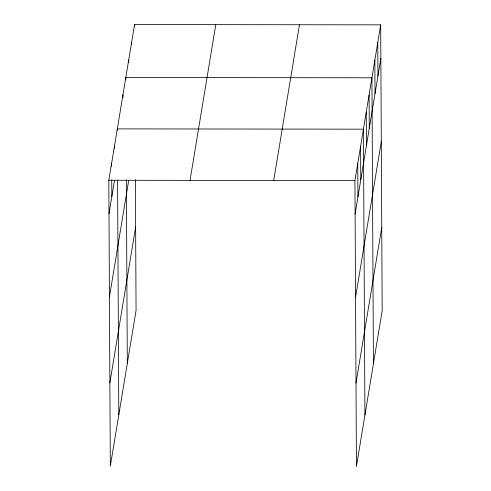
<?xml version="1.0" encoding="UTF-8"?>
<svg xmlns="http://www.w3.org/2000/svg" width="491" height="491" viewBox="0 0 491 491"><rect width="100%" height="100%" fill="white"/><g stroke="black" fill="none" stroke-linecap="round" stroke-linejoin="round"><path stroke-width="0.74" d="M135.381 179.645L136.068 310.441L110.315 466.155L108.818 180.265L134.571 24.55L380.685 24.845L382.182 310.735L356.429 466.45L354.932 180.559L380.685 24.845M108.99 213.763L114.532 180.252M109.425 297.049L128.734 180.307M109.874 382.863L135.633 227.149M190.035 180.363L215.788 24.648M273.714 180.467L299.467 24.746M355.11 214.058L380.863 58.343M355.545 297.35L381.298 141.635M355.993 383.164L381.746 227.443M108.818 180.265L354.932 180.559M377.769 42.496L377.941 75.995M374.848 60.141L375.026 93.64M373.43 363.678L371.933 77.793L125.813 77.492L125.825 79.775M369.097 94.916L369.275 128.415M366.261 112.046L366.439 145.545M364.93 415.067L363.432 129.176L117.312 128.881L117.324 130.403M360.597 146.306L360.775 179.804M357.767 163.435L357.939 196.934M134.571 24.55L134.577 26.072M131.656 42.195L131.662 44.485M128.734 59.847L128.746 62.13M126.353 179.761L127.31 363.383M122.983 94.622L122.996 97.666M117.582 179.952L118.81 414.766M114.483 146.005L114.495 148.294M111.647 163.135L111.666 166.179M111.739 179.884L111.825 196.633"/></g></svg>
